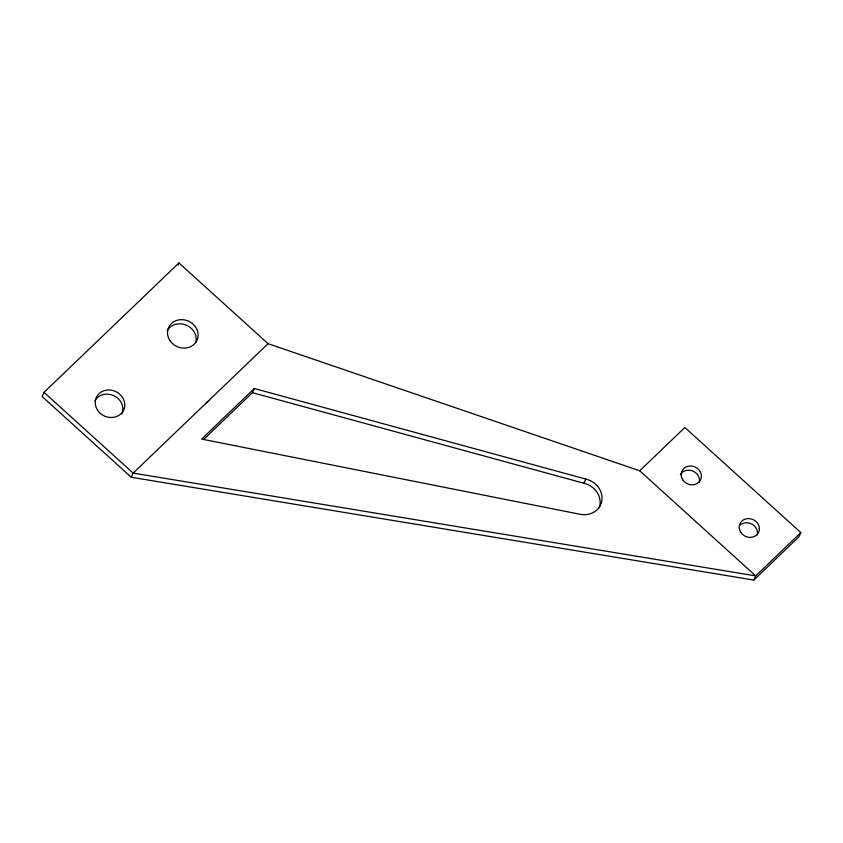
<?xml version="1.0" encoding="UTF-8"?>
<svg xmlns="http://www.w3.org/2000/svg" width="843" height="843" viewBox="0 0 843 843"><rect width="100%" height="100%" fill="white"/><g stroke="black" fill="none" stroke-linecap="round" stroke-linejoin="round"><path stroke-width="1.26" d="M44.036 392.353L42.15 396.526L131.266 477.264L753.832 580.068L798.964 536.77L800.85 532.597L684.853 427.506L639.732 470.794L268.053 343.681L178.937 262.932L44.036 392.353L133.152 473.102L755.718 575.895L800.85 532.597M177.999 265.018L178.937 262.932M131.266 477.264L133.152 473.102L268.053 343.681M203.49 439.624L252.436 392.68L254.323 388.507L585.822 479.087A19.789 17.724 24.4 0 1 601.786 501.079A19.789 17.724 24.4 0 1 579.394 514.156L201.614 439.077L254.323 388.507M599.32 507.497A19.789 17.724 24.4 0 0 583.925 483.25L585.822 479.087M753.832 580.068L755.718 575.895L639.732 470.794M206.04 403.175L208.895 400.541M252.436 392.68L583.925 483.25M739.859 525.305A10.295 9.22 24.4 0 1 751.967 524.125A10.295 9.22 24.4 0 1 757.299 534.82M680.375 474.672A10.295 9.22 24.4 0 1 692.746 471.005A10.295 9.22 24.4 0 1 699.3 482.28M167.251 330.593A15.585 13.962 24.4 0 1 185.987 325.04A15.585 13.962 24.4 0 1 195.913 342.11M94.911 400.699A15.048 13.488 24.5 0 1 114.205 395.873A15.048 13.488 24.5 0 1 121.845 414.061M740.818 532.449A10.295 9.22 24.4 0 0 758.321 532.902A10.295 9.22 24.4 0 0 748.732 518.571A10.295 9.22 24.4 0 0 740.818 532.449M169.991 340.667A15.585 13.962 24.4 0 0 196.482 341.341A15.585 13.962 24.4 0 0 181.962 319.645A15.585 13.962 24.4 0 0 169.991 340.667M682.819 479.909A10.295 9.22 24.4 0 0 700.312 480.352A10.295 9.22 24.4 0 0 690.723 466.021A10.295 9.22 24.4 0 0 682.819 479.909M97.63 410.299A15.048 13.488 24.5 0 0 123.204 410.941A15.048 13.488 24.5 0 0 109.179 389.982A15.048 13.488 24.5 0 0 97.63 410.299"/></g></svg>
